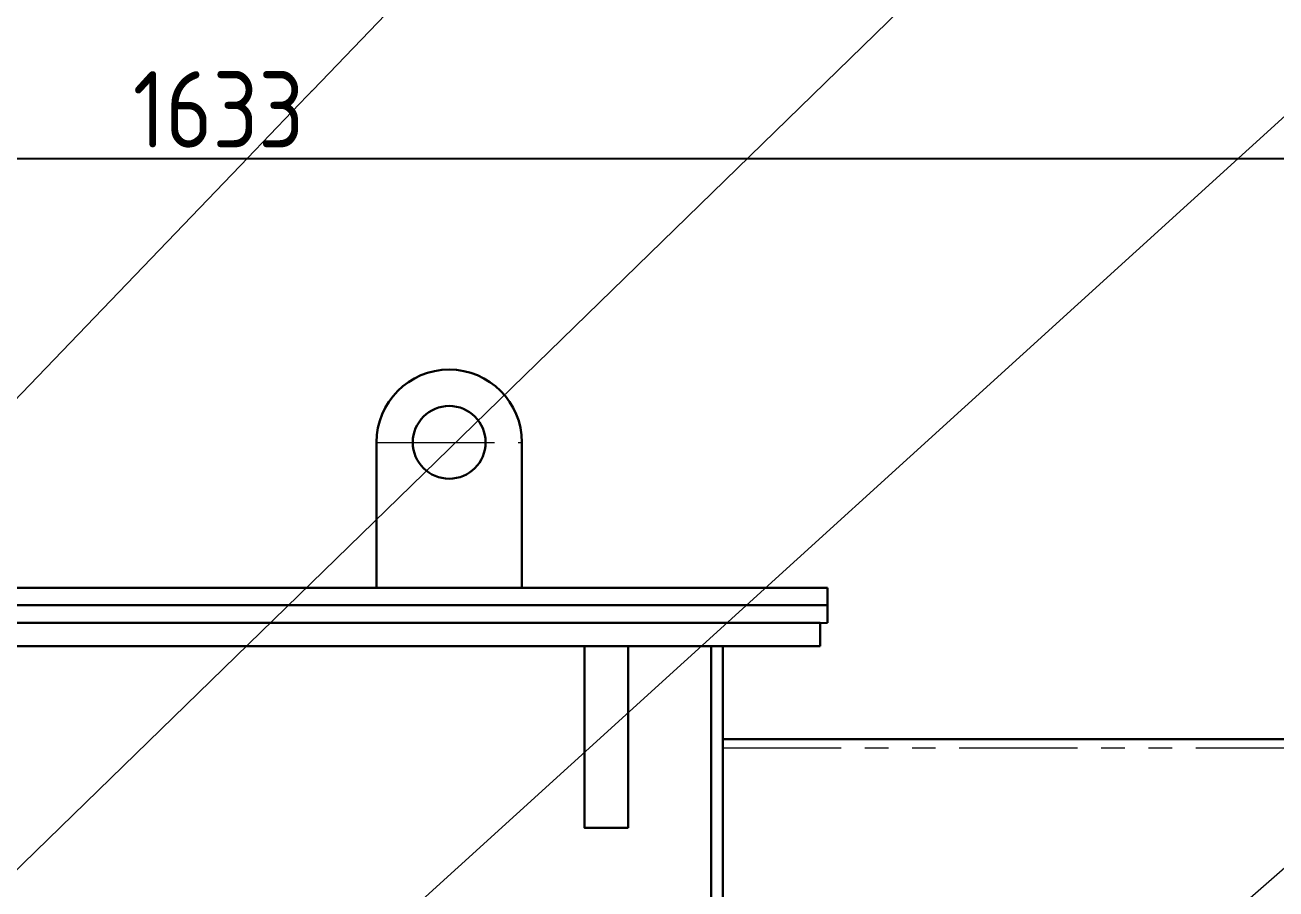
# Model space of a CAD drawing. Header units: millimetres. Extents: x 36873 to 51119, y -3533 to 6541.
# Drawn here: x 42052 to 42911, y 4466 to 5060 of the extents above; entities that cross this region are included whole.
import ezdxf

# ---------------------------------------------------------------- set-up
doc = ezdxf.new("R2010")
doc.units = ezdxf.units.MM
doc.header["$LTSCALE"] = 13
for name, pattern in [('4 点画线', [9, 6.25, -1.25, 0.25, -1.25]), ('CENTER2', [1.125, 0.75, -0.125, 0.125, -0.125]), ('PTHANTOM2', [1.25, 0.625, -0.125, 0.125, -0.125, 0.125, -0.125])]:
    doc.linetypes.add(name, pattern=pattern)
doc.layers.add('2-0.13', color=3, linetype='Continuous', lineweight=13)
doc.layers.add('标注、文本', color=3, linetype='Continuous', lineweight=25)
doc.layers.add('标注层', color=210, linetype='Continuous')
doc.styles.get("Standard").update_dxf_attribs({"font": 'gbenor.shx', "bigfont": 'gbcbig.shx'})
doc.dimstyles.new('丁晓菲', dxfattribs={"dimscale": 15, "dimtxt": 3.5, "dimasz": 2.5, "dimexe": 1.5, "dimexo": 0, "dimgap": 0.5, "dimtad": 1, "dimtoh": 1, "dimtxsty": 'Standard', "dimcen": 2.5, "dimclrd": 3, "dimclre": 3, "dimclrt": 2, "dimadec": 0, "dimazin": 0, "dimtfac": 1, "dimtmove": 0, "dimatfit": 2, "dimfxl": 1.5, "dimarcsym": 0})

# ---------------------------------------------------------------- blocks, each defined once
blk = doc.blocks.new('A$C540a756a')
at = {"layer": '标注、文本', "color": 1, "linetype": '4 点画线', "lineweight": 20}
blk.add_line((50, 100), (-50, 100), dxfattribs=at)
at = {"layer": '标注、文本', "color": 0, "linetype": 'CENTER2', "ltscale": 38.869873}
blk.add_line((-50, 0), (50, 0), dxfattribs=at)
at = {"layer": '标注层', "color": 4, "lineweight": 30, "ltscale": 38.869873}
for p, q in [((-50, 100), (-50, 0)), ((50, 0), (50, 100))]:
    blk.add_line(p, q, dxfattribs=at)
blk.add_circle((0, 100), 25, dxfattribs=at)
blk.add_arc((0, 100), 50, 0, 180, dxfattribs=at)
blk = doc.blocks.new('*D1148')
at = {"layer": 'Defpoints', "color": 0}
for p in [(43001.23, 4968.08), (43001.23, 4618.99), (41368.23, 4603.01)]:
    blk.add_point(p, dxfattribs=at)
at = {"layer": '标注、文本', "color": 3, "lineweight": -2}
for p, q in [((41368.23, 4603.01), (41368.23, 4990.58)), ((43001.23, 4618.99), (43001.23, 4990.58)), ((41405.73, 4968.08), (42963.73, 4968.08))]:
    blk.add_line(p, q, dxfattribs=at)
at = {"layer": '标注、文本', "color": 3}
for points in [[(41405.73, 4974.33), (41405.73, 4961.83), (41368.23, 4968.08)], [(42963.73, 4974.33), (42963.73, 4961.83), (43001.23, 4968.08)]]:
    blk.add_solid(points, dxfattribs=at)
at = {"layer": '标注、文本', "color": 2, "insert": (42184.73, 5001.83), "char_height": 52.5, "attachment_point": 5, "bg_fill": 3, "box_fill_scale": 1.1, "bg_fill_color": 256, "bg_fill_true_color": 13158600, "bg_fill_transparency": 0}
blk.add_mtext('1633', dxfattribs=at)

msp = doc.modelspace()

# ---------------------------------------------------------------- linework, layer by layer
at = {"layer": '标注、文本', "color": 4, "lineweight": 30, "ltscale": 38.869873}
for p, q in [((42598.234, 4649.006), (40138.234, 4649.006)), ((42598.234, 4633.006), (42598.234, 4649.006)), ((42598.234, 4649.006), (42598.234, 4633.006)), ((40138.234, 4633.006), (42598.234, 4633.006)), ((42523.234, 4633.006), (42523.234, 2381.006)), ((42531.234, 4633.006), (42531.234, 2381.006)), ((42531.234, 4569.006), (42981.231, 4569.006))]:
    msp.add_line(p, q, dxfattribs=at)
at = {"layer": '标注、文本', "color": 0, "linetype": 'CENTER2', "ltscale": 38.869873}
msp.add_line((42598.234, 4649.006), (42603.234, 4649.006), dxfattribs=at)
at = {"layer": '标注、文本', "color": 6, "linetype": 'PTHANTOM2', "lineweight": 0, "ltscale": 10}
msp.add_line((42531.234, 4563.006), (42981.231, 4563.006), dxfattribs=at)
at = {"layer": '标注、文本', "color": 4, "lineweight": 30, "ltscale": 38.869873}
msp.add_lwpolyline([(42466.233, 4508.006), (42436.233, 4508.006), (42436.233, 4633.006), (42466.233, 4633.006)], close=True, dxfattribs=at)
at = {"layer": '标注层', "color": 4, "lineweight": 30, "ltscale": 38.869873}
for p, q in [((40133.234, 4673.006), (42603.234, 4673.006)), ((42603.234, 4649.006), (42603.234, 4673.006)), ((40133.234, 4661.006), (42603.234, 4661.006))]:
    msp.add_line(p, q, dxfattribs=at)

# ---------------------------------------------------------------- block references
at = {"layer": '标注、文本', "color": 0, "linetype": 'CENTER2', "ltscale": 38.869873, "xscale": -1}
msp.add_blockref('A$C540a756a', (42343.235, 4673.006), dxfattribs=at)

# ---------------------------------------------------------------- next in the draw order: dimensions: what is measured, and where the dimension line sits
at = {"layer": '标注、文本', "color": 0}
dim = msp.add_linear_dim(base=(43001.231, 4968.077), p1=(41368.234, 4603.006), p2=(43001.231, 4618.987), dimstyle='丁晓菲', override={"dimtfill": 1, "dimarcsym": 1}, dxfattribs=at)
dim.commit()
dim.dimension.update_dxf_attribs({"geometry": '*D1148', "text_midpoint": (42184.733, 5001.827)})

# ---------------------------------------------------------------- next in the draw order: linework, layer by layer
at = {"layer": '2-0.13'}
for p, q in [((41673.583, 4415.288), (42477.741, 5252.668)), ((42202.637, 4347.811), (43175.459, 5231.795)), ((41975.395, 4410.831), (42803.75, 5216.914)), ((42676.434, 4270.006), (43238.898, 4762.545))]:
    msp.add_line(p, q, dxfattribs=at)

doc.saveas('drawing.dxf')
